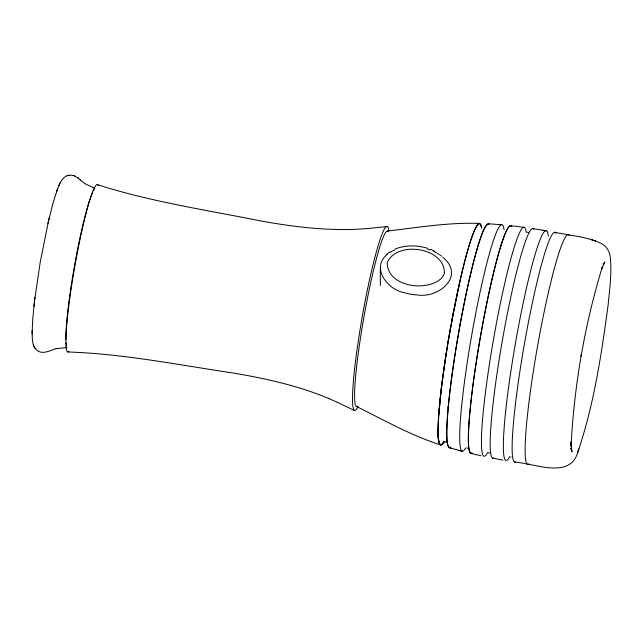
<?xml version="1.0" encoding="UTF-8"?>
<svg xmlns="http://www.w3.org/2000/svg" width="643" height="643" viewBox="0 0 643 643"><rect width="100%" height="100%" fill="white"/><g stroke="black" fill="none" stroke-linecap="round" stroke-linejoin="round"><path stroke-width="0.96" d="M66.944 347.541L56.078 348.643L56.48 348.554C50.106 350.298 42.486 355.37 36.434 349.896C31.812 345.412 32.343 338.411 32.15 332.495M32.158 332.093L32.777 318.51L34.593 300.498M32.15 334.071L32.158 330.558M571.137 444.345C574.4 384.49 584.728 324.635 602.234 267.295L601.446 269.345L604.886 261.966L603.512 263.622M439.595 405.637L439.724 404.294M448.107 407.903L448.235 406.545M33.918 306.398L34.248 303.617M34.698 299.67L40.252 261.958L48.514 221.039M34.296 303.078L34.979 297.299M443.164 373.816C440.608 393.452 437.996 413.168 437.987 433.004C437.746 436.404 438.655 451.169 443.887 441.701L442.488 443.791L440.712 444.948C411.158 435.528 384.048 420.136 356.367 406.424M446.266 352.854L441.548 386.17L438.574 416.085L438.108 436.42L439.008 442.762L440.214 444.803M443.517 371.268L447.126 347.485M446.692 350.178L450.864 325.784M448.018 342.084L453.395 312.313L459.801 281.738A112.469 10.545 -80 0 1 481.703 228.241M580.91 356.198L581.176 354.671M451.458 323.083L451.78 321.355M460.091 324.498L460.412 322.746M451.868 320.367L459.801 281.738M444.417 272.736C444.546 247.418 396.683 240.217 387.247 262.666C387.038 286.85 426.888 292.308 441.379 278.306A14.596 12.908 -0.3 0 0 444.458 272.745M48.675 220.356L53.064 202.979L57.066 190.304M47.952 223.459L49.286 217.736M466.111 256.107L468.144 248.913A112.863 10.585 -80 0 1 481.494 227.903M476.752 250.151L477.074 249.026M57.179 190.006C59.341 183.022 64.035 172.991 73.149 175.515M56.544 191.767L57.717 188.512M578.194 450.976C594.124 403.812 601.494 354.172 608.117 304.975C609.685 288.747 612.08 272.302 610.111 256.01C609.307 251.075 606.534 246.462 602.145 243.946C587.509 236.536 570.614 235.74 554.821 232.308M514.633 462.164C533.674 462.944 570.928 480.305 578.137 451.105M577.334 453.17L578.973 448.967M58.955 185.473L60.112 182.99M387.03 254.612C370.73 267.954 387.842 289.985 404.246 292.669A47.622 42.125 -0.3 0 0 417.05 294.928C438.799 298.601 465.733 276.032 442.714 257.144M386.483 254.54L389.899 251.839M602.933 264.144L603.423 263.823M390.156 252.353L391.868 251.317M392.584 250.971L394.714 249.95M395.027 249.106C405.219 244.919 416.857 245.063 427.306 248.23M67.033 175.724L67.459 175.627M68.761 175.306L69.187 175.209M387.44 231.046C417.998 227.518 448.573 222.301 479.445 223.394M386.925 226.585L367.667 228.522L368.101 228.482C332.552 231.641 296.865 227.349 261.878 221.176C206.893 210.052 150.912 201.87 97.398 184.629M510.711 456.932L511 456.98M67.973 351.978C124.228 353.835 179.735 365.176 235.306 373.342C267.207 378.912 299.116 385.953 329.023 398.652L328.645 398.475L337.72 402.47M444.377 441.942L446.427 442.119M488.286 223.772L501.757 224.761M488.511 452.841L489.845 453.082M528.425 232.444L527.091 232.211M466.73 447.93L468.04 448.171M510.646 225.661L523.965 227.333M532.798 228.627L546.285 230.813M542.764 230.226L546.028 230.773M502.93 460.091L492.667 458.162M480.988 455.734L470.813 453.436M455.445 449.417L462.148 451.265L458.724 450.317M455.943 449.561L449.144 447.632L452.656 448.629M595.603 240.972L590.917 239.509M74.475 175.941L78.301 178.167M72.747 175.394L74.869 176.053M427.45 249.01L429.821 249.83M430.376 249.291L434.789 251.26M94.931 188.463L85.045 183.729L80.07 179.823M337.334 402.293L354.373 410.443M433.72 251.413L436.701 252.948M437.409 253.382L438.823 254.258M439.531 254.692L441.476 256.139M77.948 177.838L80.415 180.136M570.928 448.814L570.598 448.243L571.691 450.317L571.137 448.484L571.981 451.804L571.129 444.321M34.216 346.923L33.291 344.72M34.867 348.056L35.18 348.586M380.278 268.428L380.367 285.645M529.052 464.013A116.648 10.939 -80 0 1 537.235 347.927A116.648 10.939 -80 0 1 569.264 235.442M515.75 461.915A116.68 10.875 -80.1 0 1 524.366 344.134A116.68 10.875 -80.1 0 1 556.01 233.2M509.754 456.57A116.672 10.875 -80.1 0 1 515.429 343.378A116.672 10.875 -80.1 0 1 548.407 236.19M487.82 452.35A116.27 10.835 -80.1 0 1 493.358 340.235A116.27 10.835 -80.1 0 1 526.271 232.316M493.486 458.081A116.52 10.859 -80.1 0 1 502.392 340.276A116.52 10.859 -80.1 0 1 533.77 229.205M471.689 453.058A115.322 10.746 -80.1 0 1 480.016 339.255A115.322 10.746 -80.1 0 1 511.105 226.111M465.628 447.994A114.984 10.714 -80.1 0 1 471.745 334.979A114.984 10.714 -80.1 0 1 504.04 229.696M472.227 452.969A115.627 10.77 -80.1 0 1 479.742 340.597A115.627 10.77 -80.1 0 1 511.386 225.99M511.611 226.24A115.627 10.77 -80.1 0 1 511.82 226.553M449.521 447.126A113.08 10.537 -80.1 0 1 458.234 335.421A113.08 10.537 -80.1 0 1 488.222 224.327M444.024 441.733A112.477 10.481 -80.1 0 1 441.371 388.943A112.477 10.481 -80.1 0 1 466.087 256.219M450.542 447.158A113.634 10.593 -80.1 0 1 457.904 336.787A113.634 10.593 -80.1 0 1 489.018 224.094M357.661 406.135A89.088 8.351 -80 0 1 363.657 318.574A89.088 8.351 -80 0 1 388.195 231.488M358.071 406.497A93.388 8.793 -80 0 1 361.856 319.016A93.388 8.793 -80 0 1 388.854 230.395M66.655 345.934A80.56 7.555 -80 0 1 66.125 342.799M65.948 339.801A80.56 7.555 -80 0 1 75.159 262.111A80.56 7.555 -80 0 1 92.817 192.153M93.87 190.272A80.56 7.555 -80 0 1 94.36 189.621M68.849 351.52A84.964 7.997 -80 0 1 74.749 266.692A84.964 7.997 -80 0 1 98.25 185.441M571.169 446.547L571.088 442.175L571.169 446.547"/></g></svg>
